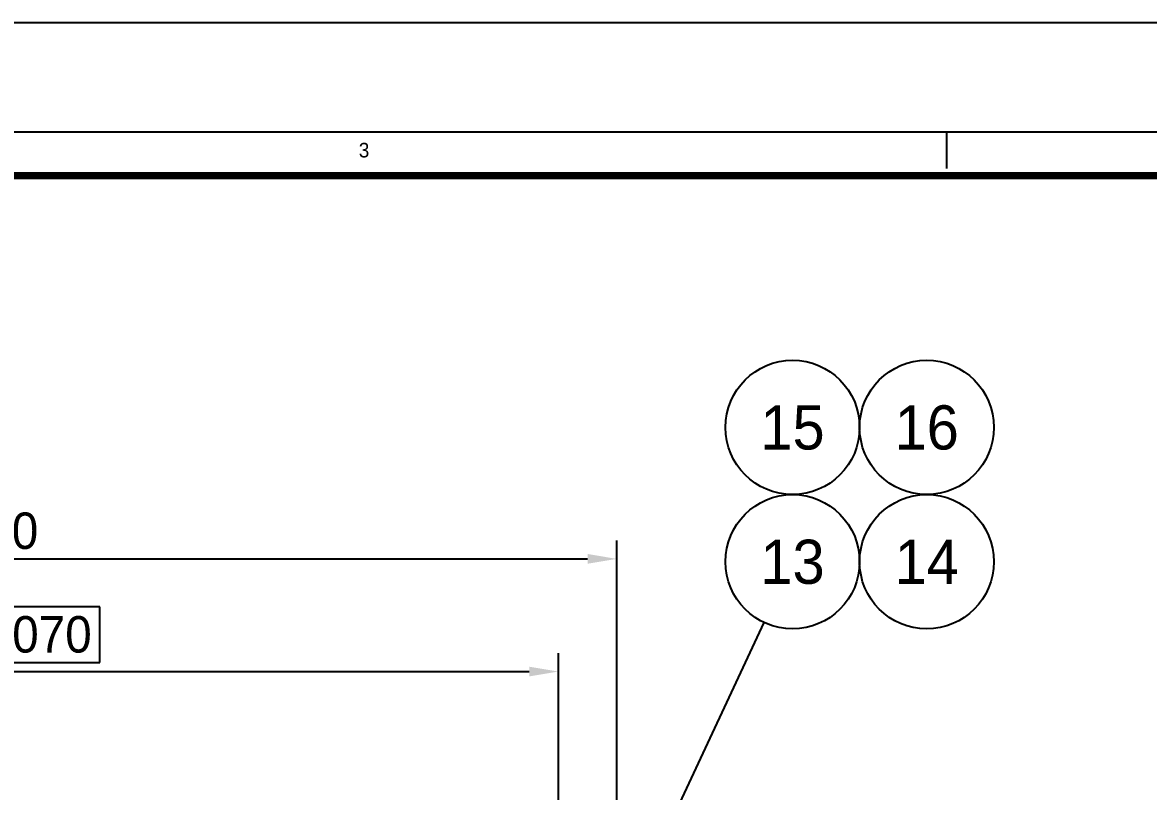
# Model space of a CAD drawing. Header units: inches. Extents: x 0 to 77285, y -118 to 40065.
# Drawn here: x 67626 to 68785, y 17836 to 18627 of the extents above; entities that cross this region are included whole.
import ezdxf
from ezdxf.enums import TextEntityAlignment as Align

# ---------------------------------------------------------------- set-up
doc = ezdxf.new("R2010")
doc.units = ezdxf.units.IN
doc.header["$LTSCALE"] = 5
doc.header["$MEASUREMENT"] = 0
doc.layers.add('44', color=4, linetype='Continuous')
doc.styles.add('SCI', font='')
doc.styles.get('SCI').set_extended_font_data('Gulim')
doc.dimstyles.new('S', dxfattribs={"dimscale": 100, "dimtxt": 2.5, "dimasz": 2, "dimexe": 1.25, "dimexo": 0.625, "dimgap": -0.625, "dimtad": 1, "dimdec": 8, "dimtxsty": 'SCI', "dimcen": 2.5, "dimclrd": 1, "dimclre": 1, "dimclrt": 7, "dimadec": 8, "dimazin": 2, "dimtfac": 1, "dimtdec": 8, "dimtmove": 0, "dimatfit": 3, "dimfxl": 1, "dimarcsym": 0})
doc.dimstyles.new('SCH', dxfattribs={"dimtxt": 2.5, "dimasz": 2, "dimexe": 1.25, "dimexo": 0.625, "dimtad": 1, "dimdec": 8, "dimtxsty": 'SCI', "dimcen": 2.5, "dimclrd": 4, "dimclre": 4, "dimclrt": 7, "dimadec": 8, "dimazin": 2, "dimtfac": 1, "dimtdec": 8, "dimtmove": 0, "dimatfit": 3, "dimfxl": 1, "dimarcsym": 0})

# ---------------------------------------------------------------- blocks, each defined once
blk = doc.blocks.new('A$C60684f4e')
at = {"color": 2}
blk.add_line((252.5, -10), (252.5, -7.5), dxfattribs=at)
blk.add_lwpolyline([(12.5, -289.5), (12.5, -7.5), (412.5, -7.5), (412.5, -289.5)], close=True, dxfattribs=at)
at = {"color": 40, "const_width": 0.5}
blk.add_lwpolyline([(15.5, -286.5), (15.5, -10.5), (409.5, -10.5), (409.5, -286.5)], close=True, dxfattribs=at)
at = {"layer": 'Defpoints', "color": 1}
blk.add_lwpolyline([(0, -297), (0, 0), (420, 0), (420, -297)], close=True, dxfattribs=at)
at = {"color": 2, "style": 'SCI'}
blk.add_text('3', height=1, dxfattribs=at).set_placement((212.5, -8.75), align=Align.MIDDLE_CENTER)
blk = doc.blocks.new('*D657')
at = {"color": 1, "lineweight": -2, "transparency": 16777216}
for p, q in [((67705.3, 18026.5), (67579.4, 18026.5)), ((67579.4, 18026.5), (67579.4, 17969.2)), ((67705.3, 17969.2), (67705.3, 18026.5)), ((67107.3, 17765), (67107.3, 17978.6)), ((68177.3, 17758.3), (68177.3, 17978.6)), ((67579.4, 17969.2), (67705.3, 17969.2)), ((67137.3, 17959.8), (68147.3, 17959.8))]:
    blk.add_line(p, q, dxfattribs=at)
at = {"color": 1, "transparency": 16777216}
for points in [[(67137.3, 17964.8), (67137.3, 17954.8), (67107.3, 17959.8)], [(68147.3, 17964.8), (68147.3, 17954.8), (68177.3, 17959.8)]]:
    blk.add_solid(points, dxfattribs=at)
at = {"layer": 'Defpoints', "color": 0, "transparency": 16777216}
for p in [(68177.3, 17959.8), (67107.3, 17755.6), (68177.3, 17748.9)]:
    blk.add_point(p, dxfattribs=at)
at = {"color": 7, "transparency": 16777216, "insert": (67642.3, 17997.8), "char_height": 37.5, "attachment_point": 5, "style": 'SCI'}
blk.add_mtext('1070', dxfattribs=at)
blk = doc.blocks.new('*D662')
at = {"color": 4, "lineweight": -2, "transparency": 16777216}
for p, q in [((66937.3, 17765), (66937.3, 18094.5)), ((68237.3, 17758.3), (68237.3, 18094.5)), ((66967.3, 18075.7), (68207.3, 18075.7))]:
    blk.add_line(p, q, dxfattribs=at)
at = {"color": 4, "transparency": 16777216}
for points in [[(66967.3, 18080.7), (66967.3, 18070.7), (66937.3, 18075.7)], [(68207.3, 18080.7), (68207.3, 18070.7), (68237.3, 18075.7)]]:
    blk.add_solid(points, dxfattribs=at)
at = {"layer": 'Defpoints', "color": 0, "transparency": 16777216}
for p in [(68237.3, 18075.7), (66937.3, 17755.6), (68237.3, 17748.9)]:
    blk.add_point(p, dxfattribs=at)
at = {"color": 7, "transparency": 16777216, "insert": (67587.3, 18104.4), "char_height": 37.5, "attachment_point": 5, "style": 'SCI'}
blk.add_mtext('1300', dxfattribs=at)

msp = doc.modelspace()

# ---------------------------------------------------------------- linework, layer by layer
at = {"layer": '44'}
msp.add_line((68274.32461013, 17764.62620845), (68389.09023228, 18010.1530169), dxfattribs=at)
for centre in [(68418.34192253, 18210.89217222), (68556.5007161, 18210.89217222), (68418.34192253, 18072.73337866), (68556.5007161, 18072.73337866)]:
    msp.add_circle(centre, 69.07939678, dxfattribs=at)

# ---------------------------------------------------------------- block references
at = {"xscale": 15, "yscale": 15, "zscale": 15}
msp.add_blockref('A$C60684f4e', (64789.72535195, 18627.36122668), dxfattribs=at)

# ---------------------------------------------------------------- texts
at = {"style": 'SCI'}
for s, p in [('15', (68418.34192253, 18210.89217222)), ('16', (68556.5007161, 18210.89217222)), ('13', (68418.34192253, 18072.73337866)), ('14', (68556.5007161, 18072.73337866))]:
    msp.add_text(s, height=45.432692308, dxfattribs=at).set_placement(p, align=Align.MIDDLE_CENTER)

# ---------------------------------------------------------------- dimensions: what is measured, and where the dimension line sits
for base, p1, p2, dimstyle, picture, middle in [((68237.3246101332, 18075.7300635226), (66937.3246101331, 17755.6262084525), (68237.3246101332, 17748.9467165282), 'SCH', '*D662', (67587.3246101332, 18104.3793644546)), ((68177.3246101332, 17959.8206815519), (67107.3246101332, 17755.6262084525), (68177.3246101332, 17748.9467165282), 'S', '*D657', (67642.3246101332, 17997.844982484))]:
    dim = msp.add_linear_dim(base=base, p1=p1, p2=p2, dimstyle=dimstyle, override={"dimscale": 15})
    dim.commit()
    dim.dimension.update_dxf_attribs({"geometry": picture, "text_midpoint": middle})

doc.saveas('drawing.dxf')
